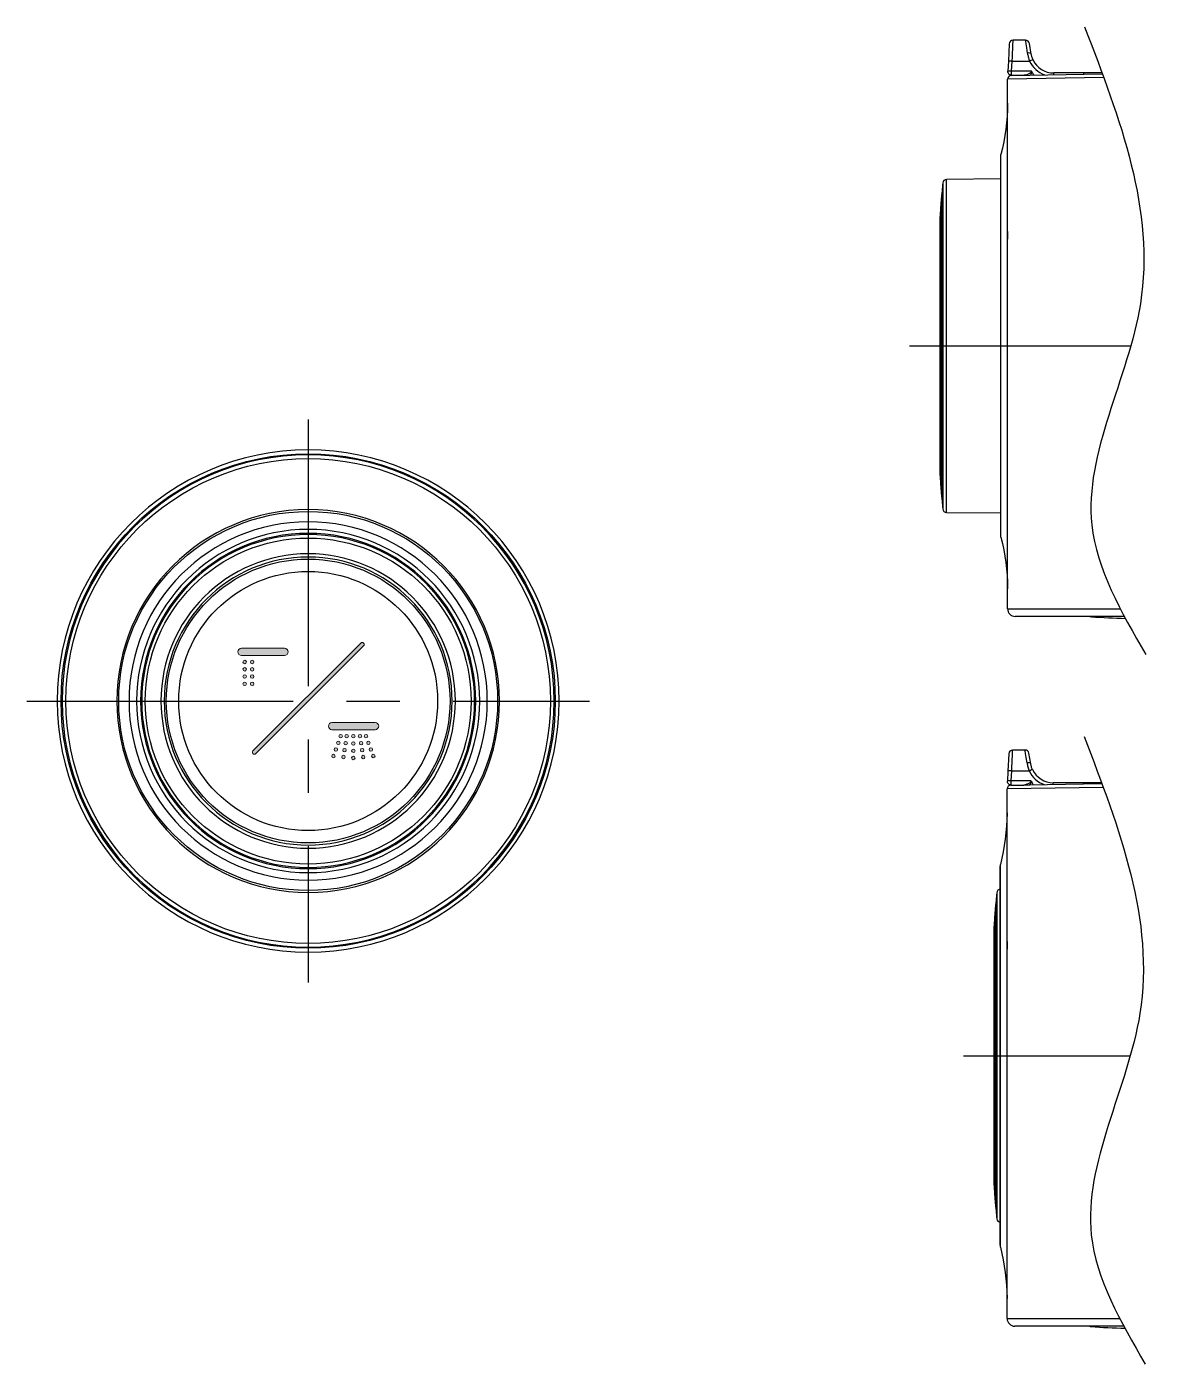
# Model space of a CAD drawing. Extents: x -4069 to -3649, y -4303 to -3709.
# Drawn here: x -3943.92 to -3906.88, y -3860.1 to -3816.22 of the extents above; entities that cross this region are included whole.
import ezdxf

# ---------------------------------------------------------------- set-up
doc = ezdxf.new("R2010")
doc.units = 0
doc.header["$LTSCALE"] = 7
doc.linetypes.add('CENTER', pattern=[2, 1.25, -0.25, 0.25, -0.25])
doc.layers.get('0').update_dxf_attribs({"color": 2, "linetype": 'CONTINUOUS'})
for name, color, linetype in [('1', 7, 'CONTINUOUS'), ('6', 7, 'CONTINUOUS'), ('CL', 1, 'CENTER'), ('D', 2, 'CONTINUOUS')]:
    doc.layers.add(name, color=color, linetype=linetype)

msp = doc.modelspace()

# ---------------------------------------------------------------- hatches: boundary and pattern name
h = msp.add_hatch(color=256)
edge = h.paths.add_edge_path()
edge.add_spline(control_points=[(-3936.57811, -3837.06161), (-3936.57837, -3837.02888), (-3936.55313, -3837.00296), (-3936.52109, -3837.00313), (-3936.48923, -3837.00321), (-3936.46494, -3837.02785), (-3936.46455, -3837.05997), (-3936.46421, -3837.09279), (-3936.48948, -3837.11871), (-3936.52153, -3837.11863), (-3936.55292, -3837.11863), (-3936.57777, -3837.09339), (-3936.57811, -3837.06161)], knot_values=[0, 0, 0, 0, 1, 1, 1, 2, 2, 2, 3, 3, 3, 4, 4, 4, 4], degree=3, periodic=0)
edge = h.paths.add_edge_path()
edge.add_spline(control_points=[(-3936.46464, -3837.77888), (-3936.46533, -3837.81074), (-3936.49022, -3837.83477), (-3936.5223, -3837.83434), (-3936.55485, -3837.834), (-3936.57884, -3837.8085), (-3936.57811, -3837.77508), (-3936.57738, -3837.74408), (-3936.55046, -3837.7179), (-3936.52019, -3837.71884), (-3936.48772, -3837.71988), (-3936.46386, -3837.74563), (-3936.46464, -3837.77888)], knot_values=[0, 0, 0, 0, 1, 1, 1, 2, 2, 2, 3, 3, 3, 4, 4, 4, 4], degree=3, periodic=0)
edge = h.paths.add_edge_path()
edge.add_spline(control_points=[(-3936.46455, -3837.29898), (-3936.46438, -3837.33076), (-3936.48884, -3837.35686), (-3936.51967, -3837.35762), (-3936.55146, -3837.35858), (-3936.5779, -3837.33248), (-3936.57811, -3837.30035), (-3936.57824, -3837.2672), (-3936.55373, -3837.24248), (-3936.52088, -3837.24248), (-3936.48862, -3837.24248), (-3936.46481, -3837.26633), (-3936.46455, -3837.29898)], knot_values=[0, 0, 0, 0, 1, 1, 1, 2, 2, 2, 3, 3, 3, 4, 4, 4, 4], degree=3, periodic=0)
edge = h.paths.add_edge_path()
edge.add_spline(control_points=[(-3936.46464, -3837.53952), (-3936.4652, -3837.57183), (-3936.48957, -3837.59611), (-3936.52157, -3837.59603), (-3936.55417, -3837.59577), (-3936.57859, -3837.57062), (-3936.57811, -3837.53755), (-3936.57759, -3837.50457), (-3936.55231, -3837.48053), (-3936.51915, -3837.48148), (-3936.4869, -3837.48225), (-3936.46403, -3837.50672), (-3936.46464, -3837.53952)], knot_values=[0, 0, 0, 0, 1, 1, 1, 2, 2, 2, 3, 3, 3, 4, 4, 4, 4], degree=3, periodic=0)
edge = h.paths.add_edge_path()
edge.add_spline(control_points=[(-3936.70919, -3837.77888), (-3936.7098, -3837.81074), (-3936.73465, -3837.83477), (-3936.76686, -3837.83434), (-3936.79937, -3837.834), (-3936.82336, -3837.8085), (-3936.82266, -3837.77508), (-3936.8219, -3837.74408), (-3936.79494, -3837.7179), (-3936.76475, -3837.71884), (-3936.73224, -3837.71988), (-3936.70842, -3837.74563), (-3936.70919, -3837.77888)], knot_values=[0, 0, 0, 0, 1, 1, 1, 2, 2, 2, 3, 3, 3, 4, 4, 4, 4], degree=3, periodic=0)
edge = h.paths.add_edge_path()
edge.add_spline(control_points=[(-3936.70911, -3837.29898), (-3936.70894, -3837.33076), (-3936.73327, -3837.35686), (-3936.76423, -3837.35762), (-3936.79592, -3837.35858), (-3936.82245, -3837.33248), (-3936.82266, -3837.30035), (-3936.8228, -3837.2672), (-3936.79825, -3837.24248), (-3936.76544, -3837.24248), (-3936.73318, -3837.24248), (-3936.70933, -3837.26633), (-3936.70911, -3837.29898)], knot_values=[0, 0, 0, 0, 1, 1, 1, 2, 2, 2, 3, 3, 3, 4, 4, 4, 4], degree=3, periodic=0)
edge = h.paths.add_edge_path()
edge.add_spline(control_points=[(-3936.82266, -3837.06161), (-3936.82284, -3837.02888), (-3936.79765, -3837.00296), (-3936.76552, -3837.00313), (-3936.73378, -3837.00321), (-3936.70946, -3837.02785), (-3936.70911, -3837.05997), (-3936.70876, -3837.09279), (-3936.73396, -3837.11871), (-3936.766, -3837.11863), (-3936.79739, -3837.11863), (-3936.82232, -3837.09339), (-3936.82266, -3837.06161)], knot_values=[0, 0, 0, 0, 1, 1, 1, 2, 2, 2, 3, 3, 3, 4, 4, 4, 4], degree=3, periodic=0)
edge = h.paths.add_edge_path()
edge.add_spline(control_points=[(-3936.70919, -3837.53952), (-3936.70971, -3837.57183), (-3936.73413, -3837.59611), (-3936.76608, -3837.59603), (-3936.79868, -3837.59577), (-3936.82314, -3837.57062), (-3936.82266, -3837.53755), (-3936.82211, -3837.50457), (-3936.79683, -3837.48053), (-3936.76367, -3837.48148), (-3936.73142, -3837.48225), (-3936.70855, -3837.50672), (-3936.70919, -3837.53952)], knot_values=[0, 0, 0, 0, 1, 1, 1, 2, 2, 2, 3, 3, 3, 4, 4, 4, 4], degree=3, periodic=0)
edge = h.paths.add_edge_path()
edge.add_spline(control_points=[(-3935.34025, -3836.72985), (-3935.34025, -3836.79435), (-3935.39261, -3836.84672), (-3935.45708, -3836.84672), (-3935.45708, -3836.84672), (-3936.87391, -3836.84672), (-3936.87391, -3836.84672), (-3936.93851, -3836.84672), (-3936.99079, -3836.79435), (-3936.99079, -3836.72985), (-3936.99079, -3836.72985), (-3936.99079, -3836.72985), (-3936.99079, -3836.72985), (-3936.99079, -3836.66542), (-3936.93851, -3836.61306), (-3936.87391, -3836.61306), (-3936.87391, -3836.61306), (-3935.45708, -3836.61306), (-3935.45708, -3836.61306), (-3935.39261, -3836.61306), (-3935.34025, -3836.66542), (-3935.34025, -3836.72985), (-3935.34025, -3836.72985), (-3935.34025, -3836.72985), (-3935.34025, -3836.72985)], knot_values=[0, 0, 0, 0, 1, 1, 1, 2, 2, 2, 3, 3, 3, 4, 4, 4, 5, 5, 5, 6, 6, 6, 7, 7, 7, 8, 8, 8, 8], degree=3, periodic=0)
edge = h.paths.add_edge_path()
edge.add_spline(control_points=[(-3932.54477, -3840.09002), (-3932.51415, -3840.09019), (-3932.48865, -3840.11655), (-3932.48848, -3840.14789), (-3932.48818, -3840.17925), (-3932.5157, -3840.20612), (-3932.54726, -3840.2056), (-3932.57775, -3840.20526), (-3932.60394, -3840.17838), (-3932.60394, -3840.14747), (-3932.60394, -3840.11603), (-3932.57698, -3840.08984), (-3932.54477, -3840.09002)], knot_values=[0, 0, 0, 0, 1, 1, 1, 2, 2, 2, 3, 3, 3, 4, 4, 4, 4], degree=3, periodic=0)
edge = h.paths.add_edge_path(flags=17)
edge.add_spline(control_points=[(-3932.9816, -3839.55439), (-3933.01334, -3839.55405), (-3933.0394, -3839.52692), (-3933.03871, -3839.49522), (-3933.03806, -3839.46439), (-3933.01162, -3839.43863), (-3932.98069, -3839.43872), (-3932.94926, -3839.43899), (-3932.92257, -3839.46628), (-3932.92325, -3839.49807), (-3932.92394, -3839.52865), (-3932.95103, -3839.55482), (-3932.9816, -3839.55439)], knot_values=[0, 0, 0, 0, 1, 1, 1, 2, 2, 2, 3, 3, 3, 4, 4, 4, 4], degree=3, periodic=0)
edge = h.paths.add_edge_path(flags=17)
edge.add_spline(control_points=[(-3933.63759, -3839.71243), (-3933.63755, -3839.74525), (-3933.66274, -3839.77144), (-3933.69478, -3839.77152), (-3933.72579, -3839.77152), (-3933.75193, -3839.74594), (-3933.7524, -3839.71467), (-3933.75292, -3839.68281), (-3933.72639, -3839.65559), (-3933.695, -3839.65568), (-3933.66343, -3839.65568), (-3933.63785, -3839.68117), (-3933.63759, -3839.71243)], knot_values=[0, 0, 0, 0, 1, 1, 1, 2, 2, 2, 3, 3, 3, 4, 4, 4, 4], degree=3, periodic=0)
edge = h.paths.add_edge_path(flags=17)
edge.add_spline(control_points=[(-3933.00288, -3839.7257), (-3933.00322, -3839.69323), (-3932.97751, -3839.66705), (-3932.94535, -3839.66705), (-3932.91399, -3839.66705), (-3932.88902, -3839.69219), (-3932.88863, -3839.72441), (-3932.88837, -3839.75611), (-3932.91287, -3839.78203), (-3932.94414, -3839.78289), (-3932.97639, -3839.78367), (-3933.00253, -3839.75826), (-3933.00288, -3839.7257)], knot_values=[0, 0, 0, 0, 1, 1, 1, 2, 2, 2, 3, 3, 3, 4, 4, 4, 4], degree=3, periodic=0)
edge = h.paths.add_edge_path(flags=16)
edge.add_spline(control_points=[(-3933.61541, -3839.43872), (-3933.58428, -3839.43863), (-3933.55814, -3839.46473), (-3933.55801, -3839.49574), (-3933.55801, -3839.52787), (-3933.58419, -3839.55448), (-3933.6155, -3839.55439), (-3933.64737, -3839.55439), (-3933.67209, -3839.52968), (-3933.67243, -3839.49764), (-3933.67273, -3839.46551), (-3933.6469, -3839.4389), (-3933.61541, -3839.43872)], knot_values=[0, 0, 0, 0, 1, 1, 1, 2, 2, 2, 3, 3, 3, 4, 4, 4, 4], degree=3, periodic=0)
edge = h.paths.add_edge_path()
edge.add_spline(control_points=[(-3932.72749, -3839.49927), (-3932.7283, -3839.53088), (-3932.75405, -3839.55517), (-3932.78575, -3839.55439), (-3932.8177, -3839.55362), (-3932.84195, -3839.52692), (-3932.84092, -3839.49384), (-3932.83988, -3839.46276), (-3932.81335, -3839.43752), (-3932.78239, -3839.43863), (-3932.75022, -3839.43967), (-3932.72667, -3839.4656), (-3932.72749, -3839.49927)], knot_values=[0, 0, 0, 0, 1, 1, 1, 2, 2, 2, 3, 3, 3, 4, 4, 4, 4], degree=3, periodic=0)
edge = h.paths.add_edge_path(flags=17)
edge.add_spline(control_points=[(-3933.71687, -3839.92991), (-3933.71675, -3839.96203), (-3933.74267, -3839.98856), (-3933.77437, -3839.98856), (-3933.80494, -3839.98856), (-3933.83207, -3839.96169), (-3933.83228, -3839.93146), (-3933.83241, -3839.90019), (-3933.80524, -3839.87289), (-3933.77389, -3839.87289), (-3933.74301, -3839.87289), (-3933.71692, -3839.89899), (-3933.71687, -3839.92991)], knot_values=[0, 0, 0, 0, 1, 1, 1, 2, 2, 2, 3, 3, 3, 4, 4, 4, 4], degree=3, periodic=0)
edge = h.paths.add_edge_path(flags=17)
edge.add_spline(control_points=[(-3933.43214, -3839.95334), (-3933.43239, -3839.98511), (-3933.45901, -3840.0119), (-3933.4904, -3840.01121), (-3933.52149, -3840.01079), (-3933.54668, -3839.98477), (-3933.54651, -3839.95334), (-3933.54643, -3839.92173), (-3933.52106, -3839.89554), (-3933.49032, -3839.89537), (-3933.45849, -3839.89511), (-3933.43205, -3839.92147), (-3933.43214, -3839.95334)], knot_values=[0, 0, 0, 0, 1, 1, 1, 2, 2, 2, 3, 3, 3, 4, 4, 4, 4], degree=3, periodic=0)
edge = h.paths.add_edge_path(flags=17)
edge.add_spline(control_points=[(-3932.96769, -3839.95204), (-3932.96709, -3839.92052), (-3932.93945, -3839.89434), (-3932.90779, -3839.89546), (-3932.87726, -3839.8965), (-3932.85112, -3839.92414), (-3932.85215, -3839.95455), (-3932.85315, -3839.98607), (-3932.88118, -3840.01233), (-3932.9124, -3840.01121), (-3932.94327, -3840.00992), (-3932.96838, -3839.98314), (-3932.96769, -3839.95204)], knot_values=[0, 0, 0, 0, 1, 1, 1, 2, 2, 2, 3, 3, 3, 4, 4, 4, 4], degree=3, periodic=0)
edge = h.paths.add_edge_path(flags=16)
edge.add_spline(control_points=[(-3933.41745, -3839.43872), (-3933.38649, -3839.43933), (-3933.36061, -3839.46577), (-3933.36103, -3839.49652), (-3933.36139, -3839.52865), (-3933.38783, -3839.555), (-3933.41951, -3839.55439), (-3933.45009, -3839.55405), (-3933.47692, -3839.52692), (-3933.47658, -3839.49677), (-3933.47614, -3839.46551), (-3933.44833, -3839.43829), (-3933.41745, -3839.43872)], knot_values=[0, 0, 0, 0, 1, 1, 1, 2, 2, 2, 3, 3, 3, 4, 4, 4, 4], degree=3, periodic=0)
edge = h.paths.add_edge_path()
edge.add_spline(control_points=[(-3932.70496, -3839.65568), (-3932.67305, -3839.65543), (-3932.64747, -3839.6816), (-3932.64747, -3839.71424), (-3932.64747, -3839.74534), (-3932.67318, -3839.77135), (-3932.70444, -3839.77152), (-3932.73532, -3839.77195), (-3932.76125, -3839.7462), (-3932.76176, -3839.71502), (-3932.76219, -3839.68263), (-3932.7367, -3839.65611), (-3932.70496, -3839.65568)], knot_values=[0, 0, 0, 0, 1, 1, 1, 2, 2, 2, 3, 3, 3, 4, 4, 4, 4], degree=3, periodic=0)
edge = h.paths.add_edge_path(flags=17)
edge.add_spline(control_points=[(-3933.51116, -3839.72519), (-3933.51107, -3839.69401), (-3933.48532, -3839.66739), (-3933.45492, -3839.66687), (-3933.42296, -3839.66645), (-3933.39613, -3839.69314), (-3933.39648, -3839.72492), (-3933.39682, -3839.75696), (-3933.42322, -3839.78332), (-3933.45492, -3839.78289), (-3933.48588, -3839.78255), (-3933.51125, -3839.75645), (-3933.51116, -3839.72519)], knot_values=[0, 0, 0, 0, 1, 1, 1, 2, 2, 2, 3, 3, 3, 4, 4, 4, 4], degree=3, periodic=0)
edge = h.paths.add_edge_path(flags=17)
edge.add_spline(control_points=[(-3933.14313, -3839.73432), (-3933.14292, -3839.76618), (-3933.16734, -3839.79219), (-3933.19825, -3839.79314), (-3933.23004, -3839.79392), (-3933.25648, -3839.7679), (-3933.25665, -3839.73569), (-3933.25682, -3839.70253), (-3933.23228, -3839.67773), (-3933.19942, -3839.67773), (-3933.16716, -3839.67773), (-3933.14331, -3839.70175), (-3933.14313, -3839.73432)], knot_values=[0, 0, 0, 0, 1, 1, 1, 2, 2, 2, 3, 3, 3, 4, 4, 4, 4], degree=3, periodic=0)
edge = h.paths.add_edge_path(flags=17)
edge.add_spline(control_points=[(-3933.25665, -3839.49695), (-3933.25687, -3839.46431), (-3933.23168, -3839.43838), (-3933.19959, -3839.43855), (-3933.16781, -3839.43863), (-3933.14348, -3839.4631), (-3933.14313, -3839.4954), (-3933.14279, -3839.52821), (-3933.16798, -3839.55405), (-3933.20003, -3839.55405), (-3933.23146, -3839.55405), (-3933.2563, -3839.52881), (-3933.25665, -3839.49695)], knot_values=[0, 0, 0, 0, 1, 1, 1, 2, 2, 2, 3, 3, 3, 4, 4, 4, 4], degree=3, periodic=0)
edge = h.paths.add_edge_path(flags=17)
edge.add_spline(control_points=[(-3933.14322, -3839.97504), (-3933.14374, -3840.00716), (-3933.16811, -3840.03154), (-3933.20007, -3840.03136), (-3933.23267, -3840.03119), (-3933.25717, -3840.00604), (-3933.25665, -3839.97297), (-3933.25609, -3839.93998), (-3933.23081, -3839.91596), (-3933.19774, -3839.91682), (-3933.16544, -3839.91759), (-3933.14262, -3839.94206), (-3933.14322, -3839.97504)], knot_values=[0, 0, 0, 0, 1, 1, 1, 2, 2, 2, 3, 3, 3, 4, 4, 4, 4], degree=3, periodic=0)
edge = h.paths.add_edge_path()
edge.add_spline(control_points=[(-3933.79568, -3840.14635), (-3933.79538, -3840.17821), (-3933.82225, -3840.20586), (-3933.85326, -3840.2056), (-3933.88413, -3840.2056), (-3933.91057, -3840.18002), (-3933.91126, -3840.14901), (-3933.91204, -3840.11775), (-3933.88516, -3840.09019), (-3933.85369, -3840.09011), (-3933.82277, -3840.08984), (-3933.79603, -3840.11603), (-3933.79568, -3840.14635)], knot_values=[0, 0, 0, 0, 1, 1, 1, 2, 2, 2, 3, 3, 3, 4, 4, 4, 4], degree=3, periodic=0)
edge = h.paths.add_edge_path()
edge.add_spline(control_points=[(-3932.81766, -3840.18218), (-3932.8177, -3840.21362), (-3932.84346, -3840.23936), (-3932.8745, -3840.23936), (-3932.90637, -3840.23936), (-3932.93238, -3840.21301), (-3932.93195, -3840.1808), (-3932.93156, -3840.1491), (-3932.9062, -3840.12396), (-3932.87468, -3840.12369), (-3932.84259, -3840.12353), (-3932.81736, -3840.14945), (-3932.81766, -3840.18218)], knot_values=[0, 0, 0, 0, 1, 1, 1, 2, 2, 2, 3, 3, 3, 4, 4, 4, 4], degree=3, periodic=0)
edge = h.paths.add_edge_path()
edge.add_spline(control_points=[(-3933.14322, -3840.2143), (-3933.14391, -3840.24617), (-3933.16872, -3840.2702), (-3933.20088, -3840.26977), (-3933.23335, -3840.26934), (-3933.25747, -3840.24384), (-3933.25665, -3840.21042), (-3933.25588, -3840.17942), (-3933.22896, -3840.15324), (-3933.19873, -3840.15427), (-3933.1663, -3840.15521), (-3933.14253, -3840.18097), (-3933.14322, -3840.2143)], knot_values=[0, 0, 0, 0, 1, 1, 1, 2, 2, 2, 3, 3, 3, 4, 4, 4, 4], degree=3, periodic=0)
edge = h.paths.add_edge_path()
edge.add_spline(control_points=[(-3933.58238, -3840.18158), (-3933.58213, -3840.14979), (-3933.55525, -3840.12326), (-3933.52373, -3840.12369), (-3933.49256, -3840.12421), (-3933.46693, -3840.15065), (-3933.46758, -3840.18166), (-3933.46835, -3840.21438), (-3933.49437, -3840.24006), (-3933.5261, -3840.23936), (-3933.55715, -3840.23885), (-3933.58243, -3840.21266), (-3933.58238, -3840.18158)], knot_values=[0, 0, 0, 0, 1, 1, 1, 2, 2, 2, 3, 3, 3, 4, 4, 4, 4], degree=3, periodic=0)
edge = h.paths.add_edge_path()
edge.add_spline(control_points=[(-3932.62473, -3839.87289), (-3932.59442, -3839.87272), (-3932.56815, -3839.89907), (-3932.5675, -3839.93026), (-3932.56682, -3839.96126), (-3932.59463, -3839.98882), (-3932.62599, -3839.98856), (-3932.65677, -3839.98822), (-3932.68283, -3839.96194), (-3932.68296, -3839.93094), (-3932.68321, -3839.89942), (-3932.65677, -3839.87289), (-3932.62473, -3839.87289)], knot_values=[0, 0, 0, 0, 1, 1, 1, 2, 2, 2, 3, 3, 3, 4, 4, 4, 4], degree=3, periodic=0)
edge = h.paths.add_edge_path()
edge.add_spline(control_points=[(-3932.36756, -3839.16519), (-3932.36756, -3839.22987), (-3932.42001, -3839.28206), (-3932.48448, -3839.28206), (-3932.48448, -3839.28206), (-3933.90136, -3839.28206), (-3933.90136, -3839.28206), (-3933.96578, -3839.28206), (-3934.01819, -3839.22987), (-3934.01819, -3839.16519), (-3934.01819, -3839.16519), (-3934.01819, -3839.16519), (-3934.01819, -3839.16519), (-3934.01819, -3839.10076), (-3933.96578, -3839.04839), (-3933.90136, -3839.04839), (-3933.90136, -3839.04839), (-3932.48448, -3839.04839), (-3932.48448, -3839.04839), (-3932.42001, -3839.04839), (-3932.36756, -3839.10076), (-3932.36756, -3839.16519), (-3932.36756, -3839.16519), (-3932.36756, -3839.16519), (-3932.36756, -3839.16519)], knot_values=[0, 0, 0, 0, 1, 1, 1, 2, 2, 2, 3, 3, 3, 4, 4, 4, 5, 5, 5, 6, 6, 6, 7, 7, 7, 8, 8, 8, 8], degree=3, periodic=0)
edge = h.paths.add_edge_path()
edge.add_spline(control_points=[(-3936.44694, -3840.08847), (-3936.46386, -3840.08847), (-3936.48079, -3840.08209), (-3936.49371, -3840.06918), (-3936.51958, -3840.04334), (-3936.51958, -3840.00148), (-3936.49371, -3839.97555)], knot_values=[0, 0, 0, 0, 1, 1, 1, 2, 2, 2, 2], degree=3, periodic=0)
edge.add_spline(control_points=[(-3936.49371, -3839.97555), (-3936.49371, -3839.97555), (-3932.95813, -3836.44002), (-3932.95813, -3836.44002), (-3932.93234, -3836.41428), (-3932.89048, -3836.41428), (-3932.86464, -3836.44002), (-3932.83876, -3836.46595), (-3932.83876, -3836.50772), (-3932.86464, -3836.53365)], knot_values=[2, 2, 2, 2, 3, 3, 3, 4, 4, 4, 5, 5, 5, 5], degree=3, periodic=0)
edge.add_spline(control_points=[(-3932.86464, -3836.53365), (-3932.86464, -3836.53365), (-3936.40021, -3840.06918), (-3936.40021, -3840.06918), (-3936.41309, -3840.08209), (-3936.43001, -3840.08847), (-3936.44694, -3840.08847)], knot_values=[5, 5, 5, 5, 6, 6, 6, 7, 7, 7, 7], degree=3, periodic=0)

# ---------------------------------------------------------------- linework, layer by layer
at = {"layer": '1', "lineweight": 0}
for points, knots in [([(-3936.49371, -3839.97555), (-3936.49371, -3839.97555), (-3932.95813, -3836.44002), (-3932.95813, -3836.44002), (-3932.93234, -3836.41428), (-3932.89048, -3836.41428), (-3932.86464, -3836.44002), (-3932.83876, -3836.46595), (-3932.83876, -3836.50772), (-3932.86464, -3836.53365)], [2, 2, 2, 2, 3, 3, 3, 4, 4, 4, 5, 5, 5, 5]), ([(-3935.34025, -3836.72985), (-3935.34025, -3836.79435), (-3935.39261, -3836.84672), (-3935.45708, -3836.84672), (-3935.45708, -3836.84672), (-3936.87391, -3836.84672), (-3936.87391, -3836.84672), (-3936.93851, -3836.84672), (-3936.99079, -3836.79435), (-3936.99079, -3836.72985), (-3936.99079, -3836.72985), (-3936.99079, -3836.72985), (-3936.99079, -3836.72985), (-3936.99079, -3836.66542), (-3936.93851, -3836.61306), (-3936.87391, -3836.61306), (-3936.87391, -3836.61306), (-3935.45708, -3836.61306), (-3935.45708, -3836.61306), (-3935.39261, -3836.61306), (-3935.34025, -3836.66542), (-3935.34025, -3836.72985), (-3935.34025, -3836.72985), (-3935.34025, -3836.72985), (-3935.34025, -3836.72985)], [0, 0, 0, 0, 1, 1, 1, 2, 2, 2, 3, 3, 3, 4, 4, 4, 5, 5, 5, 6, 6, 6, 7, 7, 7, 8, 8, 8, 8]), ([(-3932.86464, -3836.53365), (-3932.86464, -3836.53365), (-3936.40021, -3840.06918), (-3936.40021, -3840.06918), (-3936.41309, -3840.08209), (-3936.43001, -3840.08847), (-3936.44694, -3840.08847)], [5, 5, 5, 5, 6, 6, 6, 7, 7, 7, 7]), ([(-3936.82266, -3837.06161), (-3936.82284, -3837.02888), (-3936.79765, -3837.00296), (-3936.76552, -3837.00313), (-3936.73378, -3837.00321), (-3936.70946, -3837.02785), (-3936.70911, -3837.05997), (-3936.70876, -3837.09279), (-3936.73396, -3837.11871), (-3936.766, -3837.11863), (-3936.79739, -3837.11863), (-3936.82232, -3837.09339), (-3936.82266, -3837.06161)], [0, 0, 0, 0, 1, 1, 1, 2, 2, 2, 3, 3, 3, 4, 4, 4, 4]), ([(-3936.70911, -3837.29898), (-3936.70894, -3837.33076), (-3936.73327, -3837.35686), (-3936.76423, -3837.35762), (-3936.79592, -3837.35858), (-3936.82245, -3837.33248), (-3936.82266, -3837.30035), (-3936.8228, -3837.2672), (-3936.79825, -3837.24248), (-3936.76544, -3837.24248), (-3936.73318, -3837.24248), (-3936.70933, -3837.26633), (-3936.70911, -3837.29898)], [0, 0, 0, 0, 1, 1, 1, 2, 2, 2, 3, 3, 3, 4, 4, 4, 4]), ([(-3936.57811, -3837.06161), (-3936.57837, -3837.02888), (-3936.55313, -3837.00296), (-3936.52109, -3837.00313), (-3936.48923, -3837.00321), (-3936.46494, -3837.02785), (-3936.46455, -3837.05997), (-3936.46421, -3837.09279), (-3936.48948, -3837.11871), (-3936.52153, -3837.11863), (-3936.55292, -3837.11863), (-3936.57777, -3837.09339), (-3936.57811, -3837.06161)], [0, 0, 0, 0, 1, 1, 1, 2, 2, 2, 3, 3, 3, 4, 4, 4, 4]), ([(-3936.46455, -3837.29898), (-3936.46438, -3837.33076), (-3936.48884, -3837.35686), (-3936.51967, -3837.35762), (-3936.55146, -3837.35858), (-3936.5779, -3837.33248), (-3936.57811, -3837.30035), (-3936.57824, -3837.2672), (-3936.55373, -3837.24248), (-3936.52088, -3837.24248), (-3936.48862, -3837.24248), (-3936.46481, -3837.26633), (-3936.46455, -3837.29898)], [0, 0, 0, 0, 1, 1, 1, 2, 2, 2, 3, 3, 3, 4, 4, 4, 4]), ([(-3936.70919, -3837.77888), (-3936.7098, -3837.81074), (-3936.73465, -3837.83477), (-3936.76686, -3837.83434), (-3936.79937, -3837.834), (-3936.82336, -3837.8085), (-3936.82266, -3837.77508), (-3936.8219, -3837.74408), (-3936.79494, -3837.7179), (-3936.76475, -3837.71884), (-3936.73224, -3837.71988), (-3936.70842, -3837.74563), (-3936.70919, -3837.77888)], [0, 0, 0, 0, 1, 1, 1, 2, 2, 2, 3, 3, 3, 4, 4, 4, 4]), ([(-3936.70919, -3837.53952), (-3936.70971, -3837.57183), (-3936.73413, -3837.59611), (-3936.76608, -3837.59603), (-3936.79868, -3837.59577), (-3936.82314, -3837.57062), (-3936.82266, -3837.53755), (-3936.82211, -3837.50457), (-3936.79683, -3837.48053), (-3936.76367, -3837.48148), (-3936.73142, -3837.48225), (-3936.70855, -3837.50672), (-3936.70919, -3837.53952)], [0, 0, 0, 0, 1, 1, 1, 2, 2, 2, 3, 3, 3, 4, 4, 4, 4]), ([(-3936.46464, -3837.77888), (-3936.46533, -3837.81074), (-3936.49022, -3837.83477), (-3936.5223, -3837.83434), (-3936.55485, -3837.834), (-3936.57884, -3837.8085), (-3936.57811, -3837.77508), (-3936.57738, -3837.74408), (-3936.55046, -3837.7179), (-3936.52019, -3837.71884), (-3936.48772, -3837.71988), (-3936.46386, -3837.74563), (-3936.46464, -3837.77888)], [0, 0, 0, 0, 1, 1, 1, 2, 2, 2, 3, 3, 3, 4, 4, 4, 4]), ([(-3936.46464, -3837.53952), (-3936.4652, -3837.57183), (-3936.48957, -3837.59611), (-3936.52157, -3837.59603), (-3936.55417, -3837.59577), (-3936.57859, -3837.57062), (-3936.57811, -3837.53755), (-3936.57759, -3837.50457), (-3936.55231, -3837.48053), (-3936.51915, -3837.48148), (-3936.4869, -3837.48225), (-3936.46403, -3837.50672), (-3936.46464, -3837.53952)], [0, 0, 0, 0, 1, 1, 1, 2, 2, 2, 3, 3, 3, 4, 4, 4, 4]), ([(-3932.36756, -3839.16519), (-3932.36756, -3839.22987), (-3932.42001, -3839.28206), (-3932.48448, -3839.28206), (-3932.48448, -3839.28206), (-3933.90136, -3839.28206), (-3933.90136, -3839.28206), (-3933.96578, -3839.28206), (-3934.01819, -3839.22987), (-3934.01819, -3839.16519), (-3934.01819, -3839.16519), (-3934.01819, -3839.16519), (-3934.01819, -3839.16519), (-3934.01819, -3839.10076), (-3933.96578, -3839.04839), (-3933.90136, -3839.04839), (-3933.90136, -3839.04839), (-3932.48448, -3839.04839), (-3932.48448, -3839.04839), (-3932.42001, -3839.04839), (-3932.36756, -3839.10076), (-3932.36756, -3839.16519), (-3932.36756, -3839.16519), (-3932.36756, -3839.16519), (-3932.36756, -3839.16519)], [0, 0, 0, 0, 1, 1, 1, 2, 2, 2, 3, 3, 3, 4, 4, 4, 5, 5, 5, 6, 6, 6, 7, 7, 7, 8, 8, 8, 8]), ([(-3933.61541, -3839.43872), (-3933.58428, -3839.43863), (-3933.55814, -3839.46473), (-3933.55801, -3839.49574), (-3933.55801, -3839.52787), (-3933.58419, -3839.55448), (-3933.6155, -3839.55439), (-3933.64737, -3839.55439), (-3933.67209, -3839.52968), (-3933.67243, -3839.49764), (-3933.67273, -3839.46551), (-3933.6469, -3839.4389), (-3933.61541, -3839.43872)], [0, 0, 0, 0, 1, 1, 1, 2, 2, 2, 3, 3, 3, 4, 4, 4, 4]), ([(-3933.41745, -3839.43872), (-3933.38649, -3839.43933), (-3933.36061, -3839.46577), (-3933.36103, -3839.49652), (-3933.36139, -3839.52865), (-3933.38783, -3839.555), (-3933.41951, -3839.55439), (-3933.45009, -3839.55405), (-3933.47692, -3839.52692), (-3933.47658, -3839.49677), (-3933.47614, -3839.46551), (-3933.44833, -3839.43829), (-3933.41745, -3839.43872)], [0, 0, 0, 0, 1, 1, 1, 2, 2, 2, 3, 3, 3, 4, 4, 4, 4]), ([(-3933.25665, -3839.49695), (-3933.25687, -3839.46431), (-3933.23168, -3839.43838), (-3933.19959, -3839.43855), (-3933.16781, -3839.43863), (-3933.14348, -3839.4631), (-3933.14313, -3839.4954), (-3933.14279, -3839.52821), (-3933.16798, -3839.55405), (-3933.20003, -3839.55405), (-3933.23146, -3839.55405), (-3933.2563, -3839.52881), (-3933.25665, -3839.49695)], [0, 0, 0, 0, 1, 1, 1, 2, 2, 2, 3, 3, 3, 4, 4, 4, 4]), ([(-3932.9816, -3839.55439), (-3933.01334, -3839.55405), (-3933.0394, -3839.52692), (-3933.03871, -3839.49522), (-3933.03806, -3839.46439), (-3933.01162, -3839.43863), (-3932.98069, -3839.43872), (-3932.94926, -3839.43899), (-3932.92257, -3839.46628), (-3932.92325, -3839.49807), (-3932.92394, -3839.52865), (-3932.95103, -3839.55482), (-3932.9816, -3839.55439)], [0, 0, 0, 0, 1, 1, 1, 2, 2, 2, 3, 3, 3, 4, 4, 4, 4]), ([(-3932.72749, -3839.49927), (-3932.7283, -3839.53088), (-3932.75405, -3839.55517), (-3932.78575, -3839.55439), (-3932.8177, -3839.55362), (-3932.84195, -3839.52692), (-3932.84092, -3839.49384), (-3932.83988, -3839.46276), (-3932.81335, -3839.43752), (-3932.78239, -3839.43863), (-3932.75022, -3839.43967), (-3932.72667, -3839.4656), (-3932.72749, -3839.49927)], [0, 0, 0, 0, 1, 1, 1, 2, 2, 2, 3, 3, 3, 4, 4, 4, 4]), ([(-3933.71687, -3839.92991), (-3933.71675, -3839.96203), (-3933.74267, -3839.98856), (-3933.77437, -3839.98856), (-3933.80494, -3839.98856), (-3933.83207, -3839.96169), (-3933.83228, -3839.93146), (-3933.83241, -3839.90019), (-3933.80524, -3839.87289), (-3933.77389, -3839.87289), (-3933.74301, -3839.87289), (-3933.71692, -3839.89899), (-3933.71687, -3839.92991)], [0, 0, 0, 0, 1, 1, 1, 2, 2, 2, 3, 3, 3, 4, 4, 4, 4]), ([(-3933.63759, -3839.71243), (-3933.63755, -3839.74525), (-3933.66274, -3839.77144), (-3933.69478, -3839.77152), (-3933.72579, -3839.77152), (-3933.75193, -3839.74594), (-3933.7524, -3839.71467), (-3933.75292, -3839.68281), (-3933.72639, -3839.65559), (-3933.695, -3839.65568), (-3933.66343, -3839.65568), (-3933.63785, -3839.68117), (-3933.63759, -3839.71243)], [0, 0, 0, 0, 1, 1, 1, 2, 2, 2, 3, 3, 3, 4, 4, 4, 4]), ([(-3933.43214, -3839.95334), (-3933.43239, -3839.98511), (-3933.45901, -3840.0119), (-3933.4904, -3840.01121), (-3933.52149, -3840.01079), (-3933.54668, -3839.98477), (-3933.54651, -3839.95334), (-3933.54643, -3839.92173), (-3933.52106, -3839.89554), (-3933.49032, -3839.89537), (-3933.45849, -3839.89511), (-3933.43205, -3839.92147), (-3933.43214, -3839.95334)], [0, 0, 0, 0, 1, 1, 1, 2, 2, 2, 3, 3, 3, 4, 4, 4, 4]), ([(-3933.51116, -3839.72519), (-3933.51107, -3839.69401), (-3933.48532, -3839.66739), (-3933.45492, -3839.66687), (-3933.42296, -3839.66645), (-3933.39613, -3839.69314), (-3933.39648, -3839.72492), (-3933.39682, -3839.75696), (-3933.42322, -3839.78332), (-3933.45492, -3839.78289), (-3933.48588, -3839.78255), (-3933.51125, -3839.75645), (-3933.51116, -3839.72519)], [0, 0, 0, 0, 1, 1, 1, 2, 2, 2, 3, 3, 3, 4, 4, 4, 4]), ([(-3933.14322, -3839.97504), (-3933.14374, -3840.00716), (-3933.16811, -3840.03154), (-3933.20007, -3840.03136), (-3933.23267, -3840.03119), (-3933.25717, -3840.00604), (-3933.25665, -3839.97297), (-3933.25609, -3839.93998), (-3933.23081, -3839.91596), (-3933.19774, -3839.91682), (-3933.16544, -3839.91759), (-3933.14262, -3839.94206), (-3933.14322, -3839.97504)], [0, 0, 0, 0, 1, 1, 1, 2, 2, 2, 3, 3, 3, 4, 4, 4, 4]), ([(-3933.14313, -3839.73432), (-3933.14292, -3839.76618), (-3933.16734, -3839.79219), (-3933.19825, -3839.79314), (-3933.23004, -3839.79392), (-3933.25648, -3839.7679), (-3933.25665, -3839.73569), (-3933.25682, -3839.70253), (-3933.23228, -3839.67773), (-3933.19942, -3839.67773), (-3933.16716, -3839.67773), (-3933.14331, -3839.70175), (-3933.14313, -3839.73432)], [0, 0, 0, 0, 1, 1, 1, 2, 2, 2, 3, 3, 3, 4, 4, 4, 4]), ([(-3933.00288, -3839.7257), (-3933.00322, -3839.69323), (-3932.97751, -3839.66705), (-3932.94535, -3839.66705), (-3932.91399, -3839.66705), (-3932.88902, -3839.69219), (-3932.88863, -3839.72441), (-3932.88837, -3839.75611), (-3932.91287, -3839.78203), (-3932.94414, -3839.78289), (-3932.97639, -3839.78367), (-3933.00253, -3839.75826), (-3933.00288, -3839.7257)], [0, 0, 0, 0, 1, 1, 1, 2, 2, 2, 3, 3, 3, 4, 4, 4, 4]), ([(-3932.96769, -3839.95204), (-3932.96709, -3839.92052), (-3932.93945, -3839.89434), (-3932.90779, -3839.89546), (-3932.87726, -3839.8965), (-3932.85112, -3839.92414), (-3932.85215, -3839.95455), (-3932.85315, -3839.98607), (-3932.88118, -3840.01233), (-3932.9124, -3840.01121), (-3932.94327, -3840.00992), (-3932.96838, -3839.98314), (-3932.96769, -3839.95204)], [0, 0, 0, 0, 1, 1, 1, 2, 2, 2, 3, 3, 3, 4, 4, 4, 4]), ([(-3932.70496, -3839.65568), (-3932.67305, -3839.65543), (-3932.64747, -3839.6816), (-3932.64747, -3839.71424), (-3932.64747, -3839.74534), (-3932.67318, -3839.77135), (-3932.70444, -3839.77152), (-3932.73532, -3839.77195), (-3932.76125, -3839.7462), (-3932.76176, -3839.71502), (-3932.76219, -3839.68263), (-3932.7367, -3839.65611), (-3932.70496, -3839.65568)], [0, 0, 0, 0, 1, 1, 1, 2, 2, 2, 3, 3, 3, 4, 4, 4, 4]), ([(-3932.62473, -3839.87289), (-3932.59442, -3839.87272), (-3932.56815, -3839.89907), (-3932.5675, -3839.93026), (-3932.56682, -3839.96126), (-3932.59463, -3839.98882), (-3932.62599, -3839.98856), (-3932.65677, -3839.98822), (-3932.68283, -3839.96194), (-3932.68296, -3839.93094), (-3932.68321, -3839.89942), (-3932.65677, -3839.87289), (-3932.62473, -3839.87289)], [0, 0, 0, 0, 1, 1, 1, 2, 2, 2, 3, 3, 3, 4, 4, 4, 4]), ([(-3936.44694, -3840.08847), (-3936.46386, -3840.08847), (-3936.48079, -3840.08209), (-3936.49371, -3840.06918), (-3936.51958, -3840.04334), (-3936.51958, -3840.00148), (-3936.49371, -3839.97555)], [0, 0, 0, 0, 1, 1, 1, 2, 2, 2, 2]), ([(-3933.79568, -3840.14635), (-3933.79538, -3840.17821), (-3933.82225, -3840.20586), (-3933.85326, -3840.2056), (-3933.88413, -3840.2056), (-3933.91057, -3840.18002), (-3933.91126, -3840.14901), (-3933.91204, -3840.11775), (-3933.88516, -3840.09019), (-3933.85369, -3840.09011), (-3933.82277, -3840.08984), (-3933.79603, -3840.11603), (-3933.79568, -3840.14635)], [0, 0, 0, 0, 1, 1, 1, 2, 2, 2, 3, 3, 3, 4, 4, 4, 4]), ([(-3933.58238, -3840.18158), (-3933.58213, -3840.14979), (-3933.55525, -3840.12326), (-3933.52373, -3840.12369), (-3933.49256, -3840.12421), (-3933.46693, -3840.15065), (-3933.46758, -3840.18166), (-3933.46835, -3840.21438), (-3933.49437, -3840.24006), (-3933.5261, -3840.23936), (-3933.55715, -3840.23885), (-3933.58243, -3840.21266), (-3933.58238, -3840.18158)], [0, 0, 0, 0, 1, 1, 1, 2, 2, 2, 3, 3, 3, 4, 4, 4, 4]), ([(-3933.14322, -3840.2143), (-3933.14391, -3840.24617), (-3933.16872, -3840.2702), (-3933.20088, -3840.26977), (-3933.23335, -3840.26934), (-3933.25747, -3840.24384), (-3933.25665, -3840.21042), (-3933.25588, -3840.17942), (-3933.22896, -3840.15324), (-3933.19873, -3840.15427), (-3933.1663, -3840.15521), (-3933.14253, -3840.18097), (-3933.14322, -3840.2143)], [0, 0, 0, 0, 1, 1, 1, 2, 2, 2, 3, 3, 3, 4, 4, 4, 4]), ([(-3932.81766, -3840.18218), (-3932.8177, -3840.21362), (-3932.84346, -3840.23936), (-3932.8745, -3840.23936), (-3932.90637, -3840.23936), (-3932.93238, -3840.21301), (-3932.93195, -3840.1808), (-3932.93156, -3840.1491), (-3932.9062, -3840.12396), (-3932.87468, -3840.12369), (-3932.84259, -3840.12353), (-3932.81736, -3840.14945), (-3932.81766, -3840.18218)], [0, 0, 0, 0, 1, 1, 1, 2, 2, 2, 3, 3, 3, 4, 4, 4, 4]), ([(-3932.54477, -3840.09002), (-3932.51415, -3840.09019), (-3932.48865, -3840.11655), (-3932.48848, -3840.14789), (-3932.48818, -3840.17925), (-3932.5157, -3840.20612), (-3932.54726, -3840.2056), (-3932.57775, -3840.20526), (-3932.60394, -3840.17838), (-3932.60394, -3840.14747), (-3932.60394, -3840.11603), (-3932.57698, -3840.08984), (-3932.54477, -3840.09002)], [0, 0, 0, 0, 1, 1, 1, 2, 2, 2, 3, 3, 3, 4, 4, 4, 4])]:
    msp.add_open_spline(points, degree=3, knots=knots, dxfattribs=at)
at = {"layer": '6', "color": 7, "linetype": 'Continuous'}
for p, q in [((-3911.13404, -3816.66085), (-3911.54467, -3816.66085)), ((-3911.6695, -3816.7793), (-3911.6994, -3817.34983)), ((-3910.94932, -3817.11357), (-3911.01094, -3816.76414)), ((-3911.6994, -3817.34983), (-3911.71654, -3817.67679)), ((-3911.72343, -3826.69041), (-3911.72343, -3817.93825)), ((-3911.60061, -3817.81327), (-3908.61308, -3817.76112)), ((-3911.59171, -3817.80833), (-3911.17605, -3817.80833)), ((-3909.22314, -3817.73333), (-3910.21072, -3817.73333)), ((-3911.9499, -3826.69041), (-3911.9499, -3820.47111)), ((-3911.94983, -3821.21311), (-3913.7302, -3821.22865)), ((-3911.94983, -3821.21311), (-3913.7302, -3821.22865)), ((-3913.89791, -3821.86541), (-3913.89791, -3831.51541)), ((-3913.94181, -3830.94041), (-3913.94181, -3822.44041)), ((-3913.94181, -3830.94041), (-3913.94181, -3822.44041)), ((-3911.9499, -3832.90972), (-3911.9499, -3826.69041)), ((-3911.72343, -3835.31541), (-3911.72343, -3826.69041)), ((-3913.7302, -3832.15217), (-3911.94983, -3832.16771)), ((-3913.7302, -3832.15217), (-3911.94983, -3832.16771)), ((-3907.89285, -3835.56541), (-3911.47343, -3835.56541)), ((-3911.68487, -3840.06944), (-3911.71477, -3840.63997)), ((-3911.14941, -3839.95099), (-3911.56005, -3839.95099)), ((-3910.96469, -3840.40371), (-3911.02631, -3840.05428)), ((-3911.71477, -3840.63997), (-3911.73191, -3840.96693)), ((-3911.7388, -3849.98055), (-3911.7388, -3841.22839)), ((-3911.61598, -3841.10341), (-3908.62845, -3841.05126)), ((-3911.60708, -3841.09847), (-3911.19142, -3841.09847)), ((-3909.23852, -3841.02347), (-3910.22609, -3841.02347)), ((-3911.96527, -3849.98055), (-3911.96527, -3843.76125)), ((-3911.9652, -3844.50325), (-3911.96527, -3844.50325)), ((-3911.9652, -3844.50325), (-3911.96527, -3844.50325)), ((-3912.12567, -3845.15555), (-3912.12567, -3854.80555)), ((-3912.16957, -3854.23055), (-3912.16957, -3845.73055)), ((-3912.16957, -3854.23055), (-3912.16957, -3845.73055)), ((-3911.96527, -3856.19986), (-3911.96527, -3849.98055)), ((-3911.7388, -3858.60555), (-3911.7388, -3849.98055)), ((-3911.96527, -3855.45785), (-3911.9652, -3855.45785)), ((-3911.96527, -3855.45785), (-3911.9652, -3855.45785)), ((-3907.90822, -3858.85555), (-3911.4888, -3858.85555))]:
    msp.add_line(p, q, dxfattribs=at)
at = {"layer": '6', "color": 3, "linetype": 'Continuous'}
for p, q in [((-3911.5916, -3817.67244), (-3911.57446, -3817.34548)), ((-3911.57446, -3817.34548), (-3911.0021, -3817.34548)), ((-3908.56776, -3817.88454), (-3911.72343, -3817.93825)), ((-3910.94842, -3817.67244), (-3911.5916, -3817.67244)), ((-3911.72451, -3826.69041), (-3911.72451, -3818.73829)), ((-3911.94259, -3826.69041), (-3911.94259, -3820.41111)), ((-3913.85361, -3821.34249), (-3913.85361, -3832.03833)), ((-3913.85361, -3821.34249), (-3913.85361, -3832.03833)), ((-3913.7302, -3832.15217), (-3913.7302, -3821.22865)), ((-3913.7302, -3832.15217), (-3913.7302, -3821.22865)), ((-3913.89766, -3821.85936), (-3913.89766, -3831.52146)), ((-3913.91157, -3822.03458), (-3913.91157, -3831.34624)), ((-3911.72343, -3822.94041), (-3911.72343, -3823.19041)), ((-3911.94259, -3832.96971), (-3911.94259, -3826.69041)), ((-3911.72451, -3834.64253), (-3911.72451, -3826.69041)), ((-3911.72343, -3835.31541), (-3908.02427, -3835.31541)), ((-3911.60697, -3840.96258), (-3911.58983, -3840.63562)), ((-3911.58983, -3840.63562), (-3911.01747, -3840.63562)), ((-3908.58313, -3841.17468), (-3911.7388, -3841.22839)), ((-3910.96379, -3840.96258), (-3911.60697, -3840.96258)), ((-3911.73988, -3849.98055), (-3911.73988, -3842.02843)), ((-3911.95796, -3849.98055), (-3911.95796, -3843.70125)), ((-3912.08137, -3844.63263), (-3912.08137, -3855.32847)), ((-3912.08137, -3844.63263), (-3912.08137, -3855.32847)), ((-3911.95796, -3855.44231), (-3911.95796, -3844.51879)), ((-3911.95796, -3855.44231), (-3911.95796, -3844.51879)), ((-3912.12543, -3845.1495), (-3912.12543, -3854.8116)), ((-3912.13934, -3845.32472), (-3912.13934, -3854.63638)), ((-3911.7388, -3846.23055), (-3911.7388, -3846.48055)), ((-3911.95796, -3856.25985), (-3911.95796, -3849.98055)), ((-3911.73988, -3857.93267), (-3911.73988, -3849.98055)), ((-3911.7388, -3858.60555), (-3908.03964, -3858.60555))]:
    msp.add_line(p, q, dxfattribs=at)
at = {"layer": '6', "color": 3, "linetype": 'Continuous', "extrusion": (0, 0, -1)}
for radius in [8.2375, 6.2793, 5.87949, 5.46176, 5.46176, 4.83105]:
    msp.add_circle((3934.68288, -3838.34167), radius, dxfattribs=at)
at = {"layer": '6', "color": 7, "linetype": 'Continuous'}
for radius in [8.1125, 4.25, 4.25]:
    msp.add_circle((-3934.68288, -3838.34167), radius, dxfattribs=at)
at = {"layer": '6', "color": 7, "linetype": 'Continuous', "extrusion": (0, 0, -1)}
for radius in [8.075, 5.62949, 5.5, 5.5, 4.725]:
    msp.add_circle((3934.68288, -3838.34167), radius, dxfattribs=at)
at = {"layer": '6', "color": 3, "linetype": 'Continuous'}
for radius in [7.95212, 6.21931, 5.34792, 5.34792, 4.65583]:
    msp.add_circle((-3934.68288, -3838.34167), radius, dxfattribs=at)
at = {"layer": '6', "color": 7, "linetype": 'Continuous'}
for centre, radius, start, end in [((-3911.54467, -3816.78585), 0.125, 90, 177), ((-3911.13404, -3816.78585), 0.125, 10, 90), ((-3910.21072, -3816.98333), 0.75, 205.235186, 270), ((-3911.59843, -3817.93825), 0.125, 91, 180), ((-3911.59953, -3818.74041), 0.125, 172.41654, 179.029734), ((-3854.16166, -3826.69041), 59.93103, 174.880426, 175.933465), ((-3854.16166, -3826.69041), 59.93103, 174.880426, 175.376366), ((-3913.72911, -3821.35364), 0.125, 90.5, 174.880426), ((-3913.72911, -3821.35364), 0.125, 90.5, 174.880426), ((-3854.16166, -3826.69041), 59.93103, 175.544408, 175.933465), ((-3854.16166, -3826.69041), 59.93103, 184.066535, 184.455592), ((-3854.16166, -3826.69041), 59.93103, 184.066535, 185.119574), ((-3854.16166, -3826.69041), 59.93103, 184.623634, 185.119574), ((-3913.72911, -3832.02718), 0.125, 185.119574, 269.5), ((-3913.72911, -3832.02718), 0.125, 185.119574, 269.5), ((-3911.59953, -3834.64041), 0.125, 180.970266, 187.58346), ((-3911.47343, -3835.31541), 0.25, 180, 270), ((-3908.96607, -3835.45259), 0.125, 244.497867, 265.870797), ((-3907.22343, -3811.31404), 24.32637, 265.870797, 268.507581), ((-3911.56005, -3840.07599), 0.125, 90, 177), ((-3911.14941, -3840.07599), 0.125, 10, 90), ((-3910.22609, -3840.27347), 0.75, 205.235186, 270), ((-3911.6138, -3841.22839), 0.125, 91, 180), ((-3911.6149, -3842.03055), 0.125, 172.41654, 179.029734), ((-3852.38943, -3849.98055), 59.93103, 174.880426, 175.933465), ((-3852.38943, -3849.98055), 59.93103, 174.880426, 175.376366), ((-3911.95687, -3844.64378), 0.125, 90.5, 174.880426), ((-3911.95687, -3844.64378), 0.125, 90.5, 174.880426), ((-3852.38943, -3849.98055), 59.93103, 175.544408, 175.933465), ((-3852.38943, -3849.98055), 59.93103, 184.066535, 184.455592), ((-3852.38943, -3849.98055), 59.93103, 184.066535, 185.119574), ((-3852.38943, -3849.98055), 59.93103, 184.623634, 185.119574), ((-3911.95687, -3855.31732), 0.125, 185.119574, 269.5), ((-3911.95687, -3855.31732), 0.125, 185.119574, 269.5), ((-3911.6149, -3857.93055), 0.125, 180.970266, 187.58346), ((-3911.4888, -3858.60555), 0.25, 180, 270), ((-3908.98144, -3858.74273), 0.125, 244.497867, 265.870797), ((-3907.2388, -3834.60418), 24.32637, 265.870797, 268.507581)]:
    msp.add_arc(centre, radius, start, end, dxfattribs=at)
at = {"layer": '6', "color": 3, "linetype": 'Continuous'}
for centre in [(-3910.2106, -3816.97244), (-3910.22597, -3840.26258)]:
    msp.add_arc(centre, 0.875, 205.235186, 249.91987, dxfattribs=at)
at = {"layer": '6', "color": 7, "linetype": 'Continuous', "extrusion": (0, 0, -1)}
for centre, radius, start, end in [((3911.59171, -3817.68333), 0.125, 270, 3), ((3919.22343, -3818.61129), 7.5, 180.970266, 193.885118), ((3919.22343, -3834.76953), 7.5, 166.114882, 179.029734), ((3911.60708, -3840.97347), 0.125, 270, 3), ((3919.2388, -3841.90143), 7.5, 180.970266, 193.885118), ((3919.2388, -3858.05967), 7.5, 166.114882, 179.029734)]:
    msp.add_arc(centre, radius, start, end, dxfattribs=at)
at = {"layer": '6', "color": 3, "linetype": 'Continuous'}
for centre, major_axis, ratio, start_param, end_param in [((-3911.57743, -3817.41085), (0.03275, 0.75), 0.000152, 4.79966209, 6.28319195), ((-3911.02383, -3817.41085), (-0.1102, 0.75), 0.000149, 5.16898728, 6.28316338), ((-3911.07242, -3817.13527), (0.1231, 0.02171), 0.435381, 0, 1.49334588), ((-3911.57457, -3817.35637), (0.12483, -0.00654), 0.087085, 1.57444766, 3.14159265), ((-3911.00221, -3817.35637), (0.11307, 0.05329), 0.078506, 0, 1.53280532), ((-3911.59171, -3817.68333), (0.12483, -0.00654), 0.087085, 1.57444766, 3.14159265), ((-3911.59171, -3817.68333), (0, -0.125), 0.000915, 0, 1.65806279), ((-3910.21072, -3817.85833), (0, 0.125), 0.000915, 5.30030154, 6.28318531), ((-3911.5928, -3840.70099), (0.03275, 0.75), 0.000152, 4.79966209, 6.28319195), ((-3911.0392, -3840.70099), (-0.1102, 0.75), 0.000149, 5.16898728, 6.28316338), ((-3911.08779, -3840.42541), (0.1231, 0.02171), 0.435381, 0, 1.49334588), ((-3911.58995, -3840.64651), (0.12483, -0.00654), 0.087085, 1.57444766, 3.14159265), ((-3911.01758, -3840.64651), (0.11307, 0.05329), 0.078506, 0, 1.53280532), ((-3911.60708, -3840.97347), (0.12483, -0.00654), 0.087085, 1.57444766, 3.14159265), ((-3911.60708, -3840.97347), (0, -0.125), 0.000915, 0, 1.65806279), ((-3910.22609, -3841.14847), (0, 0.125), 0.000915, 5.30030154, 6.28318531)]:
    msp.add_ellipse(centre, major_axis=major_axis, ratio=ratio, start_param=start_param, end_param=end_param, dxfattribs=at)
at = {"layer": '6', "color": 7, "linetype": 'Continuous'}
for centre, major_axis, ratio, start_param, end_param in [((-3911.08135, -3814.55831), (-0.29195, 3.29986), 0.113195, 2.82362954, 2.94407111), ((-3909.22314, -3817.85833), (0, 0.125), 0.000915, 5.47737267, 6.28318531), ((-3911.09672, -3837.84845), (-0.29195, 3.29986), 0.113195, 2.82362954, 2.94407111), ((-3909.23852, -3841.14847), (0, 0.125), 0.000915, 5.47737267, 6.28318531)]:
    msp.add_ellipse(centre, major_axis=major_axis, ratio=ratio, start_param=start_param, end_param=end_param, dxfattribs=at)
at = {"layer": '6', "color": 3, "linetype": 'Continuous'}
for points, knots in [([(-3911.07232, -3817.08016), (-3911.06915, -3817.10171), (-3911.06533, -3817.12373), (-3911.06082, -3817.14599), (-3911.05671, -3817.16628), (-3911.052, -3817.18683), (-3911.0467, -3817.20745), (-3911.0349, -3817.2533), (-3911.01998, -3817.29995), (-3911.0021, -3817.34548)], [0, 0, 0, 0, 0.25336615, 0.25336615, 0.25336615, 0.48419129, 0.48419129, 0.48419129, 1, 1, 1, 1]), ([(-3910.94842, -3817.67243), (-3910.94735, -3817.67395), (-3910.94636, -3817.67552), (-3910.9455, -3817.67716), (-3910.94412, -3817.6798), (-3910.94305, -3817.68266), (-3910.94252, -3817.68559), (-3910.94218, -3817.68742), (-3910.94206, -3817.6893), (-3910.94215, -3817.69115), (-3910.9423, -3817.69441), (-3910.94314, -3817.69766), (-3910.94442, -3817.70064), (-3910.94504, -3817.70209), (-3910.94576, -3817.7035), (-3910.94656, -3817.70486), (-3910.95083, -3817.71215), (-3910.95703, -3817.71819), (-3910.96341, -3817.72357), (-3910.96644, -3817.72612), (-3910.96957, -3817.72854), (-3910.97275, -3817.73086), (-3910.98496, -3817.73977), (-3910.99796, -3817.74737), (-3911.01098, -3817.75437), (-3911.04003, -3817.76998), (-3911.06986, -3817.78278), (-3911.09834, -3817.79245), (-3911.11975, -3817.79972), (-3911.14081, -3817.80525), (-3911.16011, -3817.80739), (-3911.16556, -3817.808), (-3911.17089, -3817.80833), (-3911.17605, -3817.80833)], [0, 0, 0, 0, 0.01692312, 0.01692312, 0.01692312, 0.04433628, 0.04433628, 0.04433628, 0.06134247, 0.06134247, 0.06134247, 0.09152731, 0.09152731, 0.09152731, 0.10608642, 0.10608642, 0.10608642, 0.18555115, 0.18555115, 0.18555115, 0.22293372, 0.22293372, 0.22293372, 0.36677957, 0.36677957, 0.36677957, 0.68946896, 0.68946896, 0.68946896, 0.93192803, 0.93192803, 0.93192803, 1, 1, 1, 1]), ([(-3910.98849, -3817.80471), (-3910.98424, -3817.80065), (-3910.98002, -3817.79647), (-3910.97585, -3817.79218), (-3910.96483, -3817.78083), (-3910.95405, -3817.76856), (-3910.94449, -3817.75509), (-3910.93569, -3817.74269), (-3910.92765, -3817.72891), (-3910.92324, -3817.71388), (-3910.92221, -3817.71035), (-3910.92138, -3817.70674), (-3910.9208, -3817.70309)], [0, 0, 0, 0, 0.15134905, 0.15134905, 0.15134905, 0.54764361, 0.54764361, 0.54764361, 0.91524903, 0.91524903, 0.91524903, 1, 1, 1, 1]), ([(-3911.08769, -3840.3703), (-3911.08452, -3840.39185), (-3911.0807, -3840.41387), (-3911.07619, -3840.43613), (-3911.07208, -3840.45642), (-3911.06738, -3840.47697), (-3911.06207, -3840.49759), (-3911.05028, -3840.54344), (-3911.03535, -3840.59009), (-3911.01747, -3840.63562)], [0, 0, 0, 0, 0.25336615, 0.25336615, 0.25336615, 0.48419129, 0.48419129, 0.48419129, 1, 1, 1, 1]), ([(-3910.96379, -3840.96257), (-3910.96272, -3840.96409), (-3910.96173, -3840.96566), (-3910.96087, -3840.9673), (-3910.95949, -3840.96994), (-3910.95842, -3840.9728), (-3910.95789, -3840.97573), (-3910.95756, -3840.97756), (-3910.95743, -3840.97944), (-3910.95752, -3840.98129), (-3910.95767, -3840.98455), (-3910.95851, -3840.9878), (-3910.95979, -3840.99078), (-3910.96041, -3840.99223), (-3910.96113, -3840.99364), (-3910.96193, -3840.995), (-3910.9662, -3841.00229), (-3910.9724, -3841.00833), (-3910.97878, -3841.01371), (-3910.98181, -3841.01626), (-3910.98494, -3841.01868), (-3910.98812, -3841.021), (-3911.00033, -3841.02991), (-3911.01333, -3841.03751), (-3911.02635, -3841.04451), (-3911.0554, -3841.06012), (-3911.08523, -3841.07292), (-3911.11371, -3841.08259), (-3911.13512, -3841.08986), (-3911.15618, -3841.09539), (-3911.17548, -3841.09753), (-3911.18094, -3841.09814), (-3911.18627, -3841.09847), (-3911.19142, -3841.09847)], [0, 0, 0, 0, 0.01692312, 0.01692312, 0.01692312, 0.04433628, 0.04433628, 0.04433628, 0.06134247, 0.06134247, 0.06134247, 0.09152731, 0.09152731, 0.09152731, 0.10608642, 0.10608642, 0.10608642, 0.18555115, 0.18555115, 0.18555115, 0.22293372, 0.22293372, 0.22293372, 0.36677957, 0.36677957, 0.36677957, 0.68946896, 0.68946896, 0.68946896, 0.93192803, 0.93192803, 0.93192803, 1, 1, 1, 1]), ([(-3911.00387, -3841.09485), (-3910.99961, -3841.09079), (-3910.99539, -3841.08661), (-3910.99123, -3841.08232), (-3910.98021, -3841.07097), (-3910.96942, -3841.0587), (-3910.95987, -3841.04523), (-3910.95106, -3841.03283), (-3910.94302, -3841.01905), (-3910.93861, -3841.00402), (-3910.93758, -3841.00049), (-3910.93675, -3840.99688), (-3910.93617, -3840.99323)], [0, 0, 0, 0, 0.15134905, 0.15134905, 0.15134905, 0.54764361, 0.54764361, 0.54764361, 0.91524903, 0.91524903, 0.91524903, 1, 1, 1, 1])]:
    msp.add_open_spline(points, degree=3, knots=knots, dxfattribs=at)
at = {"layer": '6', "color": 7, "linetype": 'Continuous'}
for points, knots in [([(-3910.88914, -3817.30308), (-3910.9044, -3817.27071), (-3910.91726, -3817.23725), (-3910.92737, -3817.20449), (-3910.93192, -3817.18974), (-3910.93595, -3817.17505), (-3910.93947, -3817.16059), (-3910.94335, -3817.14463), (-3910.94662, -3817.12889), (-3910.94932, -3817.11357)], [0, 0, 0, 0, 0.51508566, 0.51508566, 0.51508566, 0.74550903, 0.74550903, 0.74550903, 1, 1, 1, 1]), ([(-3910.9208, -3817.70309), (-3910.92399, -3817.69595), (-3910.92852, -3817.68927), (-3910.93403, -3817.68372), (-3910.93802, -3817.6797), (-3910.94256, -3817.67619), (-3910.94734, -3817.67312), (-3910.94769, -3817.67289), (-3910.94806, -3817.67266), (-3910.94841, -3817.67244)], [0, 0, 0, 0, 0.56432409, 0.56432409, 0.56432409, 0.96928138, 0.96928138, 0.96928138, 1, 1, 1, 1]), ([(-3910.90451, -3840.59322), (-3910.91977, -3840.56085), (-3910.93263, -3840.52739), (-3910.94274, -3840.49463), (-3910.94729, -3840.47988), (-3910.95132, -3840.46519), (-3910.95484, -3840.45073), (-3910.95872, -3840.43477), (-3910.96199, -3840.41903), (-3910.96469, -3840.40371)], [0, 0, 0, 0, 0.51508566, 0.51508566, 0.51508566, 0.74550903, 0.74550903, 0.74550903, 1, 1, 1, 1]), ([(-3910.93617, -3840.99323), (-3910.93936, -3840.98609), (-3910.94389, -3840.97941), (-3910.9494, -3840.97386), (-3910.95339, -3840.96984), (-3910.95794, -3840.96633), (-3910.96271, -3840.96326), (-3910.96307, -3840.96303), (-3910.96343, -3840.9628), (-3910.96379, -3840.96258)], [0, 0, 0, 0, 0.56432409, 0.56432409, 0.56432409, 0.96928138, 0.96928138, 0.96928138, 1, 1, 1, 1])]:
    msp.add_open_spline(points, degree=3, knots=knots, dxfattribs=at)
for points in [[(-3908.62332, -3817.73333), (-3908.80104, -3817.73333), (-3909.01076, -3817.73333), (-3909.22314, -3817.73333)], [(-3908.6387, -3841.02347), (-3908.81641, -3841.02347), (-3909.02613, -3841.02347), (-3909.23852, -3841.02347)]]:
    msp.add_open_spline(points, degree=3, dxfattribs=at)
at = {"layer": 'CL'}
for p, q in [((-3914.94181, -3826.69041), (-3907.6833, -3826.69041)), ((-3934.68288, -3829.10417), (-3934.68288, -3847.57917)), ((-3943.92038, -3838.34167), (-3925.44538, -3838.34167)), ((-3913.16957, -3849.98055), (-3907.69867, -3849.98055))]:
    msp.add_line(p, q, dxfattribs=at)
at = {"layer": 'D'}
for points in [[(-3909.19806, -3816.2183), (-3907.36722, -3825.30598), (-3908.96182, -3832.56432), (-3907.19004, -3836.8131)], [(-3909.21344, -3839.50844), (-3907.38259, -3848.59612), (-3908.97719, -3855.85446), (-3907.20542, -3860.10324)]]:
    msp.add_spline(points, degree=3, dxfattribs=at)

doc.saveas('drawing.dxf')
